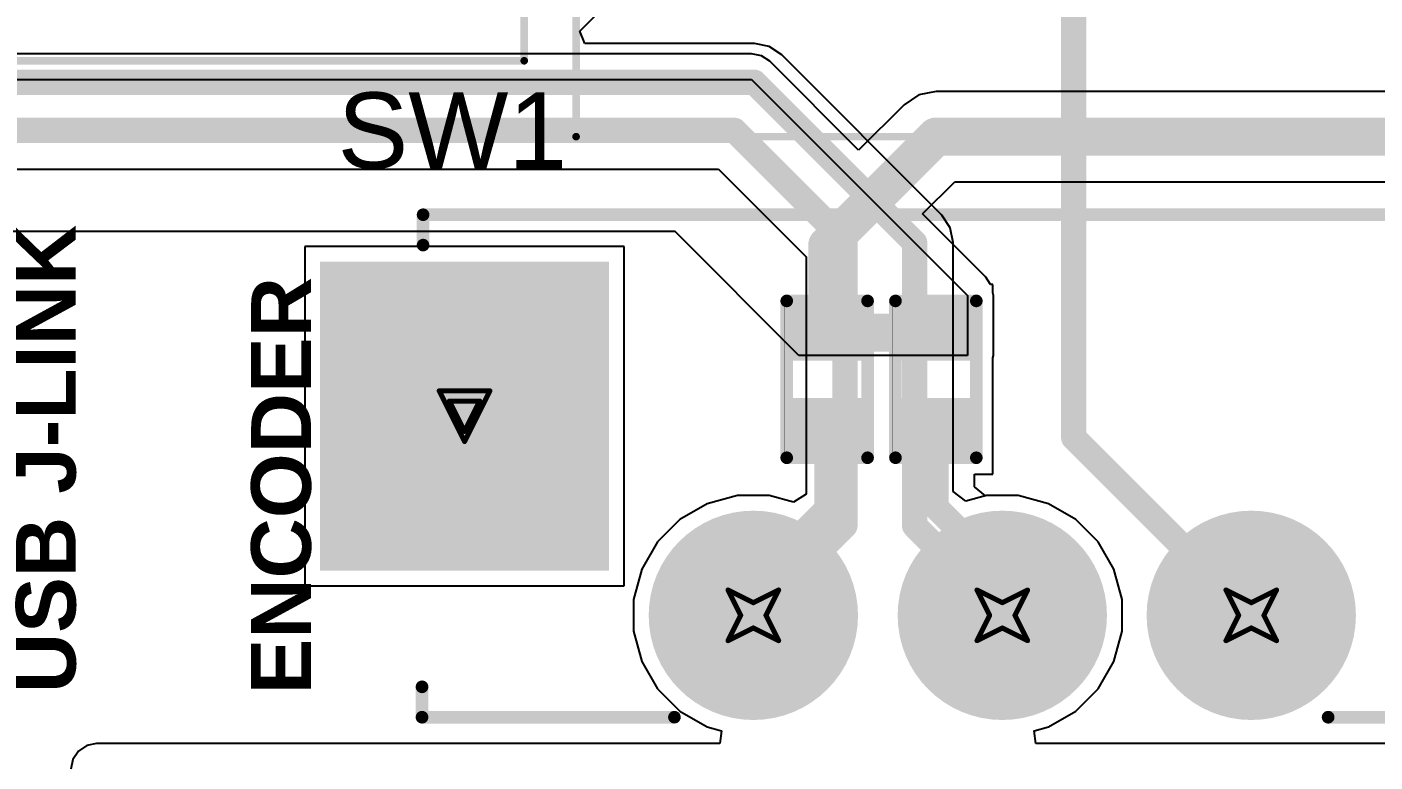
# Model space of a CAD drawing. Header units: inches. Extents: x 0 to 355, y -10 to 78.
# Drawn here: x 53.95 to 67.49, y 24.26 to 31.65 of the extents above; entities that cross this region are included whole.
import ezdxf

# ---------------------------------------------------------------- set-up
doc = ezdxf.new("R2010")
doc.units = ezdxf.units.IN
for name, color, linetype in [('Bottom Layer', 5, 'Continuous'), ('Bottom Overlay', 54, 'Continuous'), ('Bottom Paste', 16, 'Continuous'), ('Bottom Solder', 6, 'Continuous'), ('Drill Drawing', 1, 'Continuous'), ('Multi-Layer', 9, 'Continuous'), ('Pad Holes', 156, 'Continuous'), ('Top Layer', 1, 'Continuous'), ('Top Overlay', 2, 'Continuous'), ('Top Solder', 216, 'Continuous')]:
    doc.layers.add(name, color=color, linetype=linetype)
doc.styles.add('Arial', font='', dxfattribs={"height": 0.2})
doc.styles.add('Arial_Bold', font='', dxfattribs={"height": 0.2})
doc.styles.get('Arial').set_extended_font_data('Arial')
doc.styles.get('Arial_Bold').set_extended_font_data('Arial', bold=True)

# ---------------------------------------------------------------- blocks, each defined once
blk = doc.blocks.new('E203_13G3_2412_00_26')
at = {"layer": 'Bottom Layer'}
blk.add_hatch(color=5, dxfattribs=at).paths.add_polyline_path([(-4, -0.5), (-6.8, -0.5), (-6.8, 2.5), (-4, 2.5)])
h = blk.add_hatch(color=5, dxfattribs=at)
edge = h.paths.add_edge_path()
edge.add_arc((-2.5, -1), 1, 0, 360)
h = blk.add_hatch(color=5, dxfattribs=at)
edge = h.paths.add_edge_path()
edge.add_arc((0, -1), 1, 0, 360)
h = blk.add_hatch(color=5, dxfattribs=at)
edge = h.paths.add_edge_path()
edge.add_arc((2.5, -1), 1, 0, 360)
at = {"layer": 'Bottom Solder'}
blk.add_hatch(color=6, dxfattribs=at).paths.add_polyline_path([(-3.949, -0.551), (-6.851, -0.551), (-6.851, 2.551), (-3.949, 2.551)])
h = blk.add_hatch(color=6, dxfattribs=at)
edge = h.paths.add_edge_path()
edge.add_arc((-2.5, -1), 1.051, 0, 360)
h = blk.add_hatch(color=6, dxfattribs=at)
edge = h.paths.add_edge_path()
edge.add_arc((0, -1), 1.051, 0, 360)
h = blk.add_hatch(color=6, dxfattribs=at)
edge = h.paths.add_edge_path()
edge.add_arc((2.5, -1), 1.051, 0, 360)
at = {"layer": 'Multi-Layer'}
blk.add_hatch(color=9, dxfattribs=at).paths.add_polyline_path([(-4, -0.5), (-6.8, -0.5), (-6.8, 2.5), (-4, 2.5)])
h = blk.add_hatch(color=9, dxfattribs=at)
edge = h.paths.add_edge_path()
edge.add_arc((-2.5, -1), 1, 0, 360)
h = blk.add_hatch(color=9, dxfattribs=at)
edge = h.paths.add_edge_path()
edge.add_arc((0, -1), 1, 0, 360)
h = blk.add_hatch(color=9, dxfattribs=at)
edge = h.paths.add_edge_path()
edge.add_arc((2.5, -1), 1, 0, 360)
at = {"layer": 'Pad Holes'}
blk.add_hatch(color=7, dxfattribs=at).paths.add_polyline_path([(-6.31, -0.05), (-6.31, 2.05), (-4.49, 2.05), (-4.49, -0.05)])
h = blk.add_hatch(color=7, dxfattribs=at)
edge = h.paths.add_edge_path()
edge.add_arc((-2.5, -1), 0.6, 0, 360)
h = blk.add_hatch(color=7, dxfattribs=at)
edge = h.paths.add_edge_path()
edge.add_arc((0, -1), 0.6, 0, 360)
h = blk.add_hatch(color=7, dxfattribs=at)
edge = h.paths.add_edge_path()
edge.add_arc((2.5, -1), 0.6, 0, 360)
at = {"layer": 'Top Layer'}
blk.add_hatch(color=1, dxfattribs=at).paths.add_polyline_path([(-4, -0.5), (-6.8, -0.5), (-6.8, 2.5), (-4, 2.5)])
h = blk.add_hatch(color=1, dxfattribs=at)
edge = h.paths.add_edge_path()
edge.add_arc((-2.5, -1), 1, 0, 360)
h = blk.add_hatch(color=1, dxfattribs=at)
edge = h.paths.add_edge_path()
edge.add_arc((0, -1), 1, 0, 360)
h = blk.add_hatch(color=1, dxfattribs=at)
edge = h.paths.add_edge_path()
edge.add_arc((2.5, -1), 1, 0, 360)
at = {"layer": 'Top Solder'}
blk.add_hatch(color=216, dxfattribs=at).paths.add_polyline_path([(-3.949, -0.551), (-6.851, -0.551), (-6.851, 2.551), (-3.949, 2.551)])
h = blk.add_hatch(color=216, dxfattribs=at)
edge = h.paths.add_edge_path()
edge.add_arc((-2.5, -1), 1.051, 0, 360)
h = blk.add_hatch(color=216, dxfattribs=at)
edge = h.paths.add_edge_path()
edge.add_arc((0, -1), 1.051, 0, 360)
h = blk.add_hatch(color=216, dxfattribs=at)
edge = h.paths.add_edge_path()
edge.add_arc((2.5, -1), 1.051, 0, 360)
at = {"layer": 'Top Overlay'}
for points in [[(-5.817, 3.023, 0.127, 0.127, 0), (5.817, 3.023, 0.127, 0.127, 0)], [(-5.817, 2.718, 0.127, 0.127, 0), (-5.817, 3.023, 0.127, 0.127, 0)], [(-5.827, -2.023, 0.127, 0.127, 0), (-5.827, -1.718, 0.127, 0.127, 0)], [(-5.827, -2.023, 0.127, 0.127, 0), (-3.293, -2.023, 0.127, 0.127, 0)], [(3.272, -2.023, 0.127, 0.127, 0), (5.806, -2.023, 0.127, 0.127, 0)]]:
    blk.add_lwpolyline(points, format="xyseb", dxfattribs=at)
for points in [[(-5.848, 3.023, 0.0635, 0.0635, 1), (-5.785, 3.023, 0.0635, 0.0635, 1)], [(-5.848, 3.023, 0.0635, 0.0635, 1), (-5.785, 3.023, 0.0635, 0.0635, 1)], [(-5.848, 2.718, 0.0635, 0.0635, 1), (-5.785, 2.718, 0.0635, 0.0635, 1)], [(-5.859, -1.718, 0.0635, 0.0635, 1), (-5.795, -1.718, 0.0635, 0.0635, 1)], [(-5.859, -2.023, 0.0635, 0.0635, 1), (-5.795, -2.023, 0.0635, 0.0635, 1)], [(-5.859, -2.023, 0.0635, 0.0635, 1), (-5.795, -2.023, 0.0635, 0.0635, 1)], [(-3.324, -2.023, 0.0635, 0.0635, 1), (-3.261, -2.023, 0.0635, 0.0635, 1)], [(3.24, -2.023, 0.0635, 0.0635, 1), (3.304, -2.023, 0.0635, 0.0635, 1)]]:
    blk.add_lwpolyline(points, format="xyseb", close=True, dxfattribs=at)
blk = doc.blocks.new('KAILH_GM_8_0_29')
at = {"layer": 'Bottom Layer'}
h = blk.add_hatch(color=5, dxfattribs=at)
edge = h.paths.add_edge_path()
edge.add_arc((-5.08, 0), 1.25, 0, 360)
h = blk.add_hatch(color=5, dxfattribs=at)
edge = h.paths.add_edge_path()
edge.add_arc((0, 0), 1.25, 0, 360)
h = blk.add_hatch(color=5, dxfattribs=at)
edge = h.paths.add_edge_path()
edge.add_arc((5.08, 0), 1.25, 0, 360)
at = {"layer": 'Bottom Solder'}
h = blk.add_hatch(color=6, dxfattribs=at)
edge = h.paths.add_edge_path()
edge.add_arc((-5.08, 0), 1.352, 0, 360)
h = blk.add_hatch(color=6, dxfattribs=at)
edge = h.paths.add_edge_path()
edge.add_arc((0, 0), 1.352, 0, 360)
h = blk.add_hatch(color=6, dxfattribs=at)
edge = h.paths.add_edge_path()
edge.add_arc((5.08, 0), 1.352, 0, 360)
at = {"layer": 'Multi-Layer'}
h = blk.add_hatch(color=9, dxfattribs=at)
edge = h.paths.add_edge_path()
edge.add_arc((-5.08, 0), 1.25, 0, 360)
h = blk.add_hatch(color=9, dxfattribs=at)
edge = h.paths.add_edge_path()
edge.add_arc((0, 0), 1.25, 0, 360)
h = blk.add_hatch(color=9, dxfattribs=at)
edge = h.paths.add_edge_path()
edge.add_arc((5.08, 0), 1.25, 0, 360)
at = {"layer": 'Pad Holes'}
h = blk.add_hatch(color=7, dxfattribs=at)
edge = h.paths.add_edge_path()
edge.add_arc((-5.08, 0), 0.575, 0, 360)
h = blk.add_hatch(color=7, dxfattribs=at)
edge = h.paths.add_edge_path()
edge.add_arc((0, 0), 0.575, 0, 360)
h = blk.add_hatch(color=7, dxfattribs=at)
edge = h.paths.add_edge_path()
edge.add_arc((5.08, 0), 0.575, 0, 360)
at = {"layer": 'Top Layer'}
h = blk.add_hatch(color=1, dxfattribs=at)
edge = h.paths.add_edge_path()
edge.add_arc((-5.08, 0), 1.25, 0, 360)
h = blk.add_hatch(color=1, dxfattribs=at)
edge = h.paths.add_edge_path()
edge.add_arc((0, 0), 1.25, 0, 360)
h = blk.add_hatch(color=1, dxfattribs=at)
edge = h.paths.add_edge_path()
edge.add_arc((5.08, 0), 1.25, 0, 360)
at = {"layer": 'Top Solder'}
h = blk.add_hatch(color=216, dxfattribs=at)
edge = h.paths.add_edge_path()
edge.add_arc((-5.08, 0), 1.352, 0, 360)
h = blk.add_hatch(color=216, dxfattribs=at)
edge = h.paths.add_edge_path()
edge.add_arc((0, 0), 1.352, 0, 360)
h = blk.add_hatch(color=216, dxfattribs=at)
edge = h.paths.add_edge_path()
edge.add_arc((5.08, 0), 1.352, 0, 360)
at = {"layer": 'Top Overlay'}
for points in [[(-6.426, 2.921, 0.0762, 0.0762, 0), (6.426, 2.921, 0.0762, 0.0762, 0)], [(-6.426, 0.619, 0.0762, 0.0762, 0), (-6.426, 2.921, 0.0762, 0.0762, 0)], [(6.426, 0.619, 0.0762, 0.0762, 0), (6.426, 2.921, 0.0762, 0.0762, 0)], [(-6.706, -0.152, 0.254, 0.254, 0), (-6.706, 0.102, 0.254, 0.254, 0)], [(-6.706, 0.102, 0.254, 0.254, 0), (-6.579, -0.025, 0.254, 0.254, 0)], [(-6.706, -0.152, 0.254, 0.254, 0), (-6.579, -0.025, 0.254, 0.254, 0)], [(-6.426, -2.921, 0.0762, 0.0762, 0), (-6.426, -0.619, 0.0762, 0.0762, 0)], [(6.426, -2.921, 0.0762, 0.0762, 0), (6.426, -0.619, 0.0762, 0.0762, 0)], [(-6.426, -2.921, 0.0762, 0.0762, 0), (6.426, -2.921, 0.0762, 0.0762, 0)]]:
    blk.add_lwpolyline(points, format="xyseb", dxfattribs=at)
for points in [[(-6.445, 2.921, 0.0381, 0.0381, 1), (-6.407, 2.921, 0.0381, 0.0381, 1)], [(-6.445, 2.921, 0.0381, 0.0381, 1), (-6.407, 2.921, 0.0381, 0.0381, 1)], [(6.407, 2.921, 0.0381, 0.0381, 1), (6.445, 2.921, 0.0381, 0.0381, 1)], [(6.407, 2.921, 0.0381, 0.0381, 1), (6.445, 2.921, 0.0381, 0.0381, 1)], [(-6.445, 0.619, 0.0381, 0.0381, 1), (-6.407, 0.619, 0.0381, 0.0381, 1)], [(6.407, 0.619, 0.0381, 0.0381, 1), (6.445, 0.619, 0.0381, 0.0381, 1)], [(-6.769, 0.102, 0.127, 0.127, 1), (-6.642, 0.102, 0.127, 0.127, 1)], [(-6.769, 0.102, 0.127, 0.127, 1), (-6.642, 0.102, 0.127, 0.127, 1)], [(-6.642, -0.025, 0.127, 0.127, 1), (-6.515, -0.025, 0.127, 0.127, 1)], [(-6.642, -0.025, 0.127, 0.127, 1), (-6.515, -0.025, 0.127, 0.127, 1)], [(-6.769, -0.152, 0.127, 0.127, 1), (-6.642, -0.152, 0.127, 0.127, 1)], [(-6.769, -0.152, 0.127, 0.127, 1), (-6.642, -0.152, 0.127, 0.127, 1)], [(-6.445, -0.619, 0.0381, 0.0381, 1), (-6.407, -0.619, 0.0381, 0.0381, 1)], [(6.407, -0.619, 0.0381, 0.0381, 1), (6.445, -0.619, 0.0381, 0.0381, 1)], [(-6.445, -2.921, 0.0381, 0.0381, 1), (-6.407, -2.921, 0.0381, 0.0381, 1)], [(-6.445, -2.921, 0.0381, 0.0381, 1), (-6.407, -2.921, 0.0381, 0.0381, 1)], [(6.407, -2.921, 0.0381, 0.0381, 1), (6.445, -2.921, 0.0381, 0.0381, 1)], [(6.407, -2.921, 0.0381, 0.0381, 1), (6.445, -2.921, 0.0381, 0.0381, 1)]]:
    blk.add_lwpolyline(points, format="xyseb", close=True, dxfattribs=at)
blk = doc.blocks.new('KAILH_GM_8_0_30')
at = {"layer": 'Bottom Layer'}
h = blk.add_hatch(color=5, dxfattribs=at)
edge = h.paths.add_edge_path()
edge.add_arc((-5.08, 0), 1.25, 0, 360)
h = blk.add_hatch(color=5, dxfattribs=at)
edge = h.paths.add_edge_path()
edge.add_arc((0, 0), 1.25, 0, 360)
h = blk.add_hatch(color=5, dxfattribs=at)
edge = h.paths.add_edge_path()
edge.add_arc((5.08, 0), 1.25, 0, 360)
at = {"layer": 'Bottom Solder'}
h = blk.add_hatch(color=6, dxfattribs=at)
edge = h.paths.add_edge_path()
edge.add_arc((-5.08, 0), 1.352, 0, 360)
h = blk.add_hatch(color=6, dxfattribs=at)
edge = h.paths.add_edge_path()
edge.add_arc((0, 0), 1.352, 0, 360)
h = blk.add_hatch(color=6, dxfattribs=at)
edge = h.paths.add_edge_path()
edge.add_arc((5.08, 0), 1.352, 0, 360)
at = {"layer": 'Multi-Layer'}
h = blk.add_hatch(color=9, dxfattribs=at)
edge = h.paths.add_edge_path()
edge.add_arc((-5.08, 0), 1.25, 0, 360)
h = blk.add_hatch(color=9, dxfattribs=at)
edge = h.paths.add_edge_path()
edge.add_arc((0, 0), 1.25, 0, 360)
h = blk.add_hatch(color=9, dxfattribs=at)
edge = h.paths.add_edge_path()
edge.add_arc((5.08, 0), 1.25, 0, 360)
at = {"layer": 'Pad Holes'}
h = blk.add_hatch(color=7, dxfattribs=at)
edge = h.paths.add_edge_path()
edge.add_arc((-5.08, 0), 0.575, 0, 360)
h = blk.add_hatch(color=7, dxfattribs=at)
edge = h.paths.add_edge_path()
edge.add_arc((0, 0), 0.575, 0, 360)
h = blk.add_hatch(color=7, dxfattribs=at)
edge = h.paths.add_edge_path()
edge.add_arc((5.08, 0), 0.575, 0, 360)
at = {"layer": 'Top Layer'}
h = blk.add_hatch(color=1, dxfattribs=at)
edge = h.paths.add_edge_path()
edge.add_arc((-5.08, 0), 1.25, 0, 360)
h = blk.add_hatch(color=1, dxfattribs=at)
edge = h.paths.add_edge_path()
edge.add_arc((0, 0), 1.25, 0, 360)
h = blk.add_hatch(color=1, dxfattribs=at)
edge = h.paths.add_edge_path()
edge.add_arc((5.08, 0), 1.25, 0, 360)
at = {"layer": 'Top Solder'}
h = blk.add_hatch(color=216, dxfattribs=at)
edge = h.paths.add_edge_path()
edge.add_arc((-5.08, 0), 1.352, 0, 360)
h = blk.add_hatch(color=216, dxfattribs=at)
edge = h.paths.add_edge_path()
edge.add_arc((0, 0), 1.352, 0, 360)
h = blk.add_hatch(color=216, dxfattribs=at)
edge = h.paths.add_edge_path()
edge.add_arc((5.08, 0), 1.352, 0, 360)
at = {"layer": 'Top Overlay'}
for points in [[(-6.426, 0.619, 0.0762, 0.0762, 0), (-6.426, 2.921, 0.0762, 0.0762, 0)], [(-6.426, 2.921, 0.0762, 0.0762, 0), (6.426, 2.921, 0.0762, 0.0762, 0)], [(6.426, 0.619, 0.0762, 0.0762, 0), (6.426, 2.921, 0.0762, 0.0762, 0)], [(-6.706, 0.102, 0.254, 0.254, 0), (-6.579, -0.025, 0.254, 0.254, 0)], [(-6.706, -0.152, 0.254, 0.254, 0), (-6.706, 0.102, 0.254, 0.254, 0)], [(-6.706, -0.152, 0.254, 0.254, 0), (-6.579, -0.025, 0.254, 0.254, 0)], [(-6.426, -2.921, 0.0762, 0.0762, 0), (-6.426, -0.619, 0.0762, 0.0762, 0)], [(6.426, -2.921, 0.0762, 0.0762, 0), (6.426, -0.619, 0.0762, 0.0762, 0)], [(-6.426, -2.921, 0.0762, 0.0762, 0), (6.426, -2.921, 0.0762, 0.0762, 0)]]:
    blk.add_lwpolyline(points, format="xyseb", dxfattribs=at)
for points in [[(-6.445, 2.921, 0.0381, 0.0381, 1), (-6.407, 2.921, 0.0381, 0.0381, 1)], [(-6.445, 2.921, 0.0381, 0.0381, 1), (-6.407, 2.921, 0.0381, 0.0381, 1)], [(6.407, 2.921, 0.0381, 0.0381, 1), (6.445, 2.921, 0.0381, 0.0381, 1)], [(6.407, 2.921, 0.0381, 0.0381, 1), (6.445, 2.921, 0.0381, 0.0381, 1)], [(-6.445, 0.619, 0.0381, 0.0381, 1), (-6.407, 0.619, 0.0381, 0.0381, 1)], [(6.407, 0.619, 0.0381, 0.0381, 1), (6.445, 0.619, 0.0381, 0.0381, 1)], [(-6.769, 0.102, 0.127, 0.127, 1), (-6.642, 0.102, 0.127, 0.127, 1)], [(-6.769, 0.102, 0.127, 0.127, 1), (-6.642, 0.102, 0.127, 0.127, 1)], [(-6.642, -0.025, 0.127, 0.127, 1), (-6.515, -0.025, 0.127, 0.127, 1)], [(-6.642, -0.025, 0.127, 0.127, 1), (-6.515, -0.025, 0.127, 0.127, 1)], [(-6.769, -0.152, 0.127, 0.127, 1), (-6.642, -0.152, 0.127, 0.127, 1)], [(-6.769, -0.152, 0.127, 0.127, 1), (-6.642, -0.152, 0.127, 0.127, 1)], [(-6.445, -0.619, 0.0381, 0.0381, 1), (-6.407, -0.619, 0.0381, 0.0381, 1)], [(6.407, -0.619, 0.0381, 0.0381, 1), (6.445, -0.619, 0.0381, 0.0381, 1)], [(-6.445, -2.921, 0.0381, 0.0381, 1), (-6.407, -2.921, 0.0381, 0.0381, 1)], [(-6.445, -2.921, 0.0381, 0.0381, 1), (-6.407, -2.921, 0.0381, 0.0381, 1)], [(6.407, -2.921, 0.0381, 0.0381, 1), (6.445, -2.921, 0.0381, 0.0381, 1)], [(6.407, -2.921, 0.0381, 0.0381, 1), (6.445, -2.921, 0.0381, 0.0381, 1)]]:
    blk.add_lwpolyline(points, format="xyseb", close=True, dxfattribs=at)
blk = doc.blocks.new('R___0402_B_54')
at = {"layer": 'Bottom Layer'}
for points in [[(-0.241, 0.318), (-0.241, -0.318), (-0.699, -0.318), (-0.699, 0.318)], [(0.699, 0.318), (0.699, -0.318), (0.241, -0.318), (0.241, 0.318)]]:
    blk.add_hatch(color=5, dxfattribs=at).paths.add_polyline_path(points)
at = {"layer": 'Bottom Paste'}
for points in [[(-0.241, 0.318), (-0.241, -0.318), (-0.699, -0.318), (-0.699, 0.318)], [(0.699, 0.318), (0.699, -0.318), (0.241, -0.318), (0.241, 0.318)]]:
    blk.add_hatch(color=16, dxfattribs=at).paths.add_polyline_path(points)
at = {"layer": 'Bottom Solder'}
for points in [[(-0.186, 0.373), (-0.186, -0.373), (-0.754, -0.373), (-0.754, 0.373)], [(0.754, 0.373), (0.754, -0.373), (0.186, -0.373), (0.186, 0.373)]]:
    blk.add_hatch(color=6, dxfattribs=at).paths.add_polyline_path(points)
at = {"layer": 'Bottom Overlay'}
for points in [[(-0.787, 0.406, 0.127, 0.127, 0), (0.787, 0.406, 0.127, 0.127, 0)], [(-0.787, 0.406, 0.127, 0.127, 0), (-0.787, -0.406, 0.127, 0.127, 0)], [(-0.813, 0.432, 0.00323, 0.00323, 0), (0.813, 0.432, 0.00323, 0.00323, 0)], [(0.787, 0.406, 0.127, 0.127, 0), (0.787, -0.406, 0.127, 0.127, 0)], [(-0.787, -0.406, 0.127, 0.127, 0), (0.787, -0.406, 0.127, 0.127, 0)]]:
    blk.add_lwpolyline(points, format="xyseb", dxfattribs=at)
for points in [[(-0.819, 0.406, 0.0635, 0.0635, 1), (-0.756, 0.406, 0.0635, 0.0635, 1)], [(-0.819, 0.406, 0.0635, 0.0635, 1), (-0.756, 0.406, 0.0635, 0.0635, 1)], [(-0.814, 0.432, 0.00161, 0.00161, 1), (-0.812, 0.432, 0.00161, 0.00161, 1)], [(0.756, 0.406, 0.0635, 0.0635, 1), (0.819, 0.406, 0.0635, 0.0635, 1)], [(0.756, 0.406, 0.0635, 0.0635, 1), (0.819, 0.406, 0.0635, 0.0635, 1)], [(0.812, 0.432, 0.00161, 0.00161, 1), (0.814, 0.432, 0.00161, 0.00161, 1)], [(-0.819, -0.406, 0.0635, 0.0635, 1), (-0.756, -0.406, 0.0635, 0.0635, 1)], [(-0.819, -0.406, 0.0635, 0.0635, 1), (-0.756, -0.406, 0.0635, 0.0635, 1)], [(0.756, -0.406, 0.0635, 0.0635, 1), (0.819, -0.406, 0.0635, 0.0635, 1)], [(0.756, -0.406, 0.0635, 0.0635, 1), (0.819, -0.406, 0.0635, 0.0635, 1)]]:
    blk.add_lwpolyline(points, format="xyseb", close=True, dxfattribs=at)
blk = doc.blocks.new('R___0402_B_55')
at = {"layer": 'Bottom Layer'}
for points in [[(-0.241, 0.318), (-0.241, -0.318), (-0.699, -0.318), (-0.699, 0.318)], [(0.699, 0.318), (0.699, -0.318), (0.241, -0.318), (0.241, 0.318)]]:
    blk.add_hatch(color=5, dxfattribs=at).paths.add_polyline_path(points)
at = {"layer": 'Bottom Paste'}
for points in [[(-0.241, 0.318), (-0.241, -0.318), (-0.699, -0.318), (-0.699, 0.318)], [(0.699, 0.318), (0.699, -0.318), (0.241, -0.318), (0.241, 0.318)]]:
    blk.add_hatch(color=16, dxfattribs=at).paths.add_polyline_path(points)
at = {"layer": 'Bottom Solder'}
for points in [[(-0.186, 0.373), (-0.186, -0.373), (-0.754, -0.373), (-0.754, 0.373)], [(0.754, 0.373), (0.754, -0.373), (0.186, -0.373), (0.186, 0.373)]]:
    blk.add_hatch(color=6, dxfattribs=at).paths.add_polyline_path(points)
at = {"layer": 'Bottom Overlay'}
for points in [[(-0.787, 0.406, 0.127, 0.127, 0), (0.787, 0.406, 0.127, 0.127, 0)], [(-0.787, 0.406, 0.127, 0.127, 0), (-0.787, -0.406, 0.127, 0.127, 0)], [(-0.813, 0.432, 0.00323, 0.00323, 0), (0.813, 0.432, 0.00323, 0.00323, 0)], [(0.787, 0.406, 0.127, 0.127, 0), (0.787, -0.406, 0.127, 0.127, 0)], [(-0.787, -0.406, 0.127, 0.127, 0), (0.787, -0.406, 0.127, 0.127, 0)]]:
    blk.add_lwpolyline(points, format="xyseb", dxfattribs=at)
for points in [[(-0.819, 0.406, 0.0635, 0.0635, 1), (-0.756, 0.406, 0.0635, 0.0635, 1)], [(-0.819, 0.406, 0.0635, 0.0635, 1), (-0.756, 0.406, 0.0635, 0.0635, 1)], [(-0.814, 0.432, 0.00161, 0.00161, 1), (-0.812, 0.432, 0.00161, 0.00161, 1)], [(0.756, 0.406, 0.0635, 0.0635, 1), (0.819, 0.406, 0.0635, 0.0635, 1)], [(0.756, 0.406, 0.0635, 0.0635, 1), (0.819, 0.406, 0.0635, 0.0635, 1)], [(0.812, 0.432, 0.00161, 0.00161, 1), (0.814, 0.432, 0.00161, 0.00161, 1)], [(-0.819, -0.406, 0.0635, 0.0635, 1), (-0.756, -0.406, 0.0635, 0.0635, 1)], [(-0.819, -0.406, 0.0635, 0.0635, 1), (-0.756, -0.406, 0.0635, 0.0635, 1)], [(0.756, -0.406, 0.0635, 0.0635, 1), (0.819, -0.406, 0.0635, 0.0635, 1)], [(0.756, -0.406, 0.0635, 0.0635, 1), (0.819, -0.406, 0.0635, 0.0635, 1)]]:
    blk.add_lwpolyline(points, format="xyseb", close=True, dxfattribs=at)

msp = doc.modelspace()

# ---------------------------------------------------------------- linework, layer by layer
at = {"layer": 'Bottom Layer'}
for p, q in [((61.23, 31.377), (45.496, 31.377)), ((61.329, 31.357), (61.23, 31.377)), ((61.413, 31.301), (61.329, 31.357)), ((62.305, 30.409), (61.413, 31.301)), ((45.496, 31.118), (61.23, 31.118)), ((61.23, 31.118), (63.399, 28.949)), ((62.762, 30.865), (62.305, 30.409)), ((62.909, 30.964), (62.762, 30.865)), ((63.083, 30.998), (62.909, 30.964)), ((70.923, 30.998), (63.083, 30.998)), ((62.946, 29.768), (63.27, 30.092)), ((63.27, 30.092), (70.736, 30.092)), ((63.582, 29.132), (62.946, 29.768)), ((60.462, 29.591), (53.759, 29.591)), ((61.705, 28.348), (60.462, 29.591)), ((63.631, 29.059), (63.582, 29.132)), ((63.653, 29.059), (63.631, 29.059)), ((63.653, 28.974), (63.653, 29.059)), ((63.658, 28.949), (63.653, 28.974)), ((63.399, 28.949), (63.399, 28.348)), ((63.658, 28.348), (63.658, 28.949)), ((63.399, 28.348), (61.705, 28.348)), ((63.653, 28.323), (63.658, 28.348)), ((63.653, 27.154), (63.653, 28.323)), ((63.47, 27.027), (63.47, 27.154)), ((63.47, 27.154), (63.653, 27.154)), ((63.578, 26.937), (63.47, 27.027)), ((63.589, 26.94), (63.578, 26.937)), ((63.906, 26.94), (63.589, 26.94)), ((64.212, 26.858), (63.906, 26.94)), ((64.487, 26.7), (64.212, 26.858)), ((64.711, 26.476), (64.487, 26.7)), ((64.869, 26.201), (64.711, 26.476)), ((64.951, 25.895), (64.869, 26.201)), ((64.951, 25.579), (64.951, 25.895)), ((64.869, 25.273), (64.951, 25.579)), ((64.711, 24.998), (64.869, 25.273)), ((64.487, 24.774), (64.711, 24.998)), ((64.212, 24.616), (64.487, 24.774)), ((64.067, 24.577), (64.212, 24.616)), ((64.084, 24.45), (64.067, 24.577)), ((69.659, 24.45), (64.084, 24.45))]:
    msp.add_line(p, q, dxfattribs=at)
for points in [[(61.989, 29.452, 0.381, 0.381, 0), (63.083, 30.545, 0.381, 0.381, 0)], [(63.083, 30.545, 0.381, 0.381, 0), (70.923, 30.545, 0.381, 0.381, 0)], [(61.989, 28.577, 0.381, 0.381, 0), (61.989, 29.452, 0.381, 0.381, 0)], [(61.989, 28.577, 0.381, 0.381, 0), (63.081, 28.577, 0.381, 0.381, 0)], [(61.989, 26.807, 0.254, 0.254, 0), (61.989, 27.637, 0.254, 0.254, 0)], [(63.081, 26.822, 0.254, 0.254, 0), (63.081, 27.637, 0.254, 0.254, 0)], [(63.081, 26.822, 0.254, 0.254, 0), (63.748, 26.155, 0.254, 0.254, 0)], [(61.248, 26.066, 0.254, 0.254, 0), (61.989, 26.807, 0.254, 0.254, 0)], [(63.748, 25.737, 0.254, 0.254, 0), (63.748, 26.155, 0.254, 0.254, 0)], [(61.248, 25.737, 0.254, 0.254, 0), (61.248, 26.066, 0.254, 0.254, 0)]]:
    msp.add_lwpolyline(points, format="xyseb", dxfattribs=at)
for points in [[(62.987, 30.545, 0.191, 0.191, 1), (63.178, 30.545, 0.191, 0.191, 1)], [(62.987, 30.545, 0.191, 0.191, 1), (63.178, 30.545, 0.191, 0.191, 1)], [(61.894, 29.452, 0.191, 0.191, 1), (62.085, 29.452, 0.191, 0.191, 1)], [(61.894, 29.452, 0.191, 0.191, 1), (62.085, 29.452, 0.191, 0.191, 1)], [(61.894, 28.577, 0.191, 0.191, 1), (62.085, 28.577, 0.191, 0.191, 1)], [(61.894, 28.577, 0.191, 0.191, 1), (62.085, 28.577, 0.191, 0.191, 1)], [(62.986, 28.577, 0.191, 0.191, 1), (63.176, 28.577, 0.191, 0.191, 1)], [(61.926, 27.637, 0.127, 0.127, 1), (62.053, 27.637, 0.127, 0.127, 1)], [(63.018, 27.637, 0.127, 0.127, 1), (63.145, 27.637, 0.127, 0.127, 1)], [(63.018, 26.822, 0.127, 0.127, 1), (63.145, 26.822, 0.127, 0.127, 1)], [(63.018, 26.822, 0.127, 0.127, 1), (63.145, 26.822, 0.127, 0.127, 1)], [(61.926, 26.807, 0.127, 0.127, 1), (62.053, 26.807, 0.127, 0.127, 1)], [(61.926, 26.807, 0.127, 0.127, 1), (62.053, 26.807, 0.127, 0.127, 1)], [(63.684, 26.155, 0.127, 0.127, 1), (63.811, 26.155, 0.127, 0.127, 1)], [(63.684, 26.155, 0.127, 0.127, 1), (63.811, 26.155, 0.127, 0.127, 1)], [(61.185, 26.066, 0.127, 0.127, 1), (61.312, 26.066, 0.127, 0.127, 1)], [(61.185, 26.066, 0.127, 0.127, 1), (61.312, 26.066, 0.127, 0.127, 1)], [(61.185, 25.737, 0.127, 0.127, 1), (61.312, 25.737, 0.127, 0.127, 1)], [(63.684, 25.737, 0.127, 0.127, 1), (63.811, 25.737, 0.127, 0.127, 1)]]:
    msp.add_lwpolyline(points, format="xyseb", close=True, dxfattribs=at)
at = {"layer": 'Drill Drawing'}
for points in [[(58.094, 27.991, 0.0508, 0.0508, 0), (58.602, 27.991, 0.0508, 0.0508, 0)], [(58.094, 27.991, 0.0508, 0.0508, 0), (58.348, 27.483, 0.0508, 0.0508, 0)], [(58.196, 27.889, 0.0508, 0.0508, 0), (58.5, 27.889, 0.0508, 0.0508, 0)], [(58.196, 27.889, 0.0508, 0.0508, 0), (58.348, 27.585, 0.0508, 0.0508, 0)], [(58.348, 27.483, 0.0508, 0.0508, 0), (58.602, 27.991, 0.0508, 0.0508, 0)], [(58.348, 27.585, 0.0508, 0.0508, 0), (58.5, 27.889, 0.0508, 0.0508, 0)], [(60.994, 25.991, 0.0508, 0.0508, 0), (61.248, 25.864, 0.0508, 0.0508, 0)], [(60.994, 25.991, 0.0508, 0.0508, 0), (61.121, 25.737, 0.0508, 0.0508, 0)], [(61.248, 25.864, 0.0508, 0.0508, 0), (61.502, 25.991, 0.0508, 0.0508, 0)], [(61.375, 25.737, 0.0508, 0.0508, 0), (61.502, 25.991, 0.0508, 0.0508, 0)], [(63.494, 25.991, 0.0508, 0.0508, 0), (63.748, 25.864, 0.0508, 0.0508, 0)], [(63.494, 25.991, 0.0508, 0.0508, 0), (63.621, 25.737, 0.0508, 0.0508, 0)], [(63.748, 25.864, 0.0508, 0.0508, 0), (64.002, 25.991, 0.0508, 0.0508, 0)], [(63.875, 25.737, 0.0508, 0.0508, 0), (64.002, 25.991, 0.0508, 0.0508, 0)], [(65.994, 25.991, 0.0508, 0.0508, 0), (66.248, 25.864, 0.0508, 0.0508, 0)], [(65.994, 25.991, 0.0508, 0.0508, 0), (66.121, 25.737, 0.0508, 0.0508, 0)], [(66.248, 25.864, 0.0508, 0.0508, 0), (66.502, 25.991, 0.0508, 0.0508, 0)], [(66.375, 25.737, 0.0508, 0.0508, 0), (66.502, 25.991, 0.0508, 0.0508, 0)], [(60.994, 25.483, 0.0508, 0.0508, 0), (61.121, 25.737, 0.0508, 0.0508, 0)], [(61.375, 25.737, 0.0508, 0.0508, 0), (61.502, 25.483, 0.0508, 0.0508, 0)], [(63.494, 25.483, 0.0508, 0.0508, 0), (63.621, 25.737, 0.0508, 0.0508, 0)], [(63.875, 25.737, 0.0508, 0.0508, 0), (64.002, 25.483, 0.0508, 0.0508, 0)], [(65.994, 25.483, 0.0508, 0.0508, 0), (66.121, 25.737, 0.0508, 0.0508, 0)], [(66.375, 25.737, 0.0508, 0.0508, 0), (66.502, 25.483, 0.0508, 0.0508, 0)], [(60.994, 25.483, 0.0508, 0.0508, 0), (61.248, 25.61, 0.0508, 0.0508, 0)], [(61.248, 25.61, 0.0508, 0.0508, 0), (61.502, 25.483, 0.0508, 0.0508, 0)], [(63.494, 25.483, 0.0508, 0.0508, 0), (63.748, 25.61, 0.0508, 0.0508, 0)], [(63.748, 25.61, 0.0508, 0.0508, 0), (64.002, 25.483, 0.0508, 0.0508, 0)], [(65.994, 25.483, 0.0508, 0.0508, 0), (66.248, 25.61, 0.0508, 0.0508, 0)], [(66.248, 25.61, 0.0508, 0.0508, 0), (66.502, 25.483, 0.0508, 0.0508, 0)]]:
    msp.add_lwpolyline(points, format="xyseb", dxfattribs=at)
for points in [[(58.081, 27.991, 0.0254, 0.0254, 1), (58.107, 27.991, 0.0254, 0.0254, 1)], [(58.081, 27.991, 0.0254, 0.0254, 1), (58.107, 27.991, 0.0254, 0.0254, 1)], [(58.183, 27.889, 0.0254, 0.0254, 1), (58.208, 27.889, 0.0254, 0.0254, 1)], [(58.183, 27.889, 0.0254, 0.0254, 1), (58.208, 27.889, 0.0254, 0.0254, 1)], [(58.488, 27.889, 0.0254, 0.0254, 1), (58.513, 27.889, 0.0254, 0.0254, 1)], [(58.488, 27.889, 0.0254, 0.0254, 1), (58.513, 27.889, 0.0254, 0.0254, 1)], [(58.589, 27.991, 0.0254, 0.0254, 1), (58.615, 27.991, 0.0254, 0.0254, 1)], [(58.589, 27.991, 0.0254, 0.0254, 1), (58.615, 27.991, 0.0254, 0.0254, 1)], [(58.335, 27.585, 0.0254, 0.0254, 1), (58.361, 27.585, 0.0254, 0.0254, 1)], [(58.335, 27.585, 0.0254, 0.0254, 1), (58.361, 27.585, 0.0254, 0.0254, 1)], [(58.335, 27.483, 0.0254, 0.0254, 1), (58.361, 27.483, 0.0254, 0.0254, 1)], [(58.335, 27.483, 0.0254, 0.0254, 1), (58.361, 27.483, 0.0254, 0.0254, 1)], [(60.981, 25.991, 0.0254, 0.0254, 1), (61.007, 25.991, 0.0254, 0.0254, 1)], [(60.981, 25.991, 0.0254, 0.0254, 1), (61.007, 25.991, 0.0254, 0.0254, 1)], [(61.489, 25.991, 0.0254, 0.0254, 1), (61.515, 25.991, 0.0254, 0.0254, 1)], [(61.489, 25.991, 0.0254, 0.0254, 1), (61.515, 25.991, 0.0254, 0.0254, 1)], [(63.481, 25.991, 0.0254, 0.0254, 1), (63.506, 25.991, 0.0254, 0.0254, 1)], [(63.481, 25.991, 0.0254, 0.0254, 1), (63.506, 25.991, 0.0254, 0.0254, 1)], [(63.989, 25.991, 0.0254, 0.0254, 1), (64.014, 25.991, 0.0254, 0.0254, 1)], [(63.989, 25.991, 0.0254, 0.0254, 1), (64.014, 25.991, 0.0254, 0.0254, 1)], [(65.981, 25.991, 0.0254, 0.0254, 1), (66.007, 25.991, 0.0254, 0.0254, 1)], [(65.981, 25.991, 0.0254, 0.0254, 1), (66.007, 25.991, 0.0254, 0.0254, 1)], [(66.489, 25.991, 0.0254, 0.0254, 1), (66.515, 25.991, 0.0254, 0.0254, 1)], [(66.489, 25.991, 0.0254, 0.0254, 1), (66.515, 25.991, 0.0254, 0.0254, 1)], [(61.235, 25.864, 0.0254, 0.0254, 1), (61.261, 25.864, 0.0254, 0.0254, 1)], [(61.235, 25.864, 0.0254, 0.0254, 1), (61.261, 25.864, 0.0254, 0.0254, 1)], [(63.735, 25.864, 0.0254, 0.0254, 1), (63.76, 25.864, 0.0254, 0.0254, 1)], [(63.735, 25.864, 0.0254, 0.0254, 1), (63.76, 25.864, 0.0254, 0.0254, 1)], [(66.235, 25.864, 0.0254, 0.0254, 1), (66.261, 25.864, 0.0254, 0.0254, 1)], [(66.235, 25.864, 0.0254, 0.0254, 1), (66.261, 25.864, 0.0254, 0.0254, 1)], [(61.108, 25.737, 0.0254, 0.0254, 1), (61.134, 25.737, 0.0254, 0.0254, 1)], [(61.108, 25.737, 0.0254, 0.0254, 1), (61.134, 25.737, 0.0254, 0.0254, 1)], [(61.362, 25.737, 0.0254, 0.0254, 1), (61.388, 25.737, 0.0254, 0.0254, 1)], [(61.362, 25.737, 0.0254, 0.0254, 1), (61.388, 25.737, 0.0254, 0.0254, 1)], [(63.608, 25.737, 0.0254, 0.0254, 1), (63.633, 25.737, 0.0254, 0.0254, 1)], [(63.608, 25.737, 0.0254, 0.0254, 1), (63.633, 25.737, 0.0254, 0.0254, 1)], [(63.862, 25.737, 0.0254, 0.0254, 1), (63.887, 25.737, 0.0254, 0.0254, 1)], [(63.862, 25.737, 0.0254, 0.0254, 1), (63.887, 25.737, 0.0254, 0.0254, 1)], [(66.108, 25.737, 0.0254, 0.0254, 1), (66.134, 25.737, 0.0254, 0.0254, 1)], [(66.108, 25.737, 0.0254, 0.0254, 1), (66.134, 25.737, 0.0254, 0.0254, 1)], [(66.362, 25.737, 0.0254, 0.0254, 1), (66.388, 25.737, 0.0254, 0.0254, 1)], [(66.362, 25.737, 0.0254, 0.0254, 1), (66.388, 25.737, 0.0254, 0.0254, 1)], [(61.235, 25.61, 0.0254, 0.0254, 1), (61.261, 25.61, 0.0254, 0.0254, 1)], [(61.235, 25.61, 0.0254, 0.0254, 1), (61.261, 25.61, 0.0254, 0.0254, 1)], [(63.735, 25.61, 0.0254, 0.0254, 1), (63.76, 25.61, 0.0254, 0.0254, 1)], [(63.735, 25.61, 0.0254, 0.0254, 1), (63.76, 25.61, 0.0254, 0.0254, 1)], [(66.235, 25.61, 0.0254, 0.0254, 1), (66.261, 25.61, 0.0254, 0.0254, 1)], [(66.235, 25.61, 0.0254, 0.0254, 1), (66.261, 25.61, 0.0254, 0.0254, 1)], [(60.981, 25.483, 0.0254, 0.0254, 1), (61.007, 25.483, 0.0254, 0.0254, 1)], [(60.981, 25.483, 0.0254, 0.0254, 1), (61.007, 25.483, 0.0254, 0.0254, 1)], [(61.489, 25.483, 0.0254, 0.0254, 1), (61.515, 25.483, 0.0254, 0.0254, 1)], [(61.489, 25.483, 0.0254, 0.0254, 1), (61.515, 25.483, 0.0254, 0.0254, 1)], [(63.481, 25.483, 0.0254, 0.0254, 1), (63.506, 25.483, 0.0254, 0.0254, 1)], [(63.481, 25.483, 0.0254, 0.0254, 1), (63.506, 25.483, 0.0254, 0.0254, 1)], [(63.989, 25.483, 0.0254, 0.0254, 1), (64.014, 25.483, 0.0254, 0.0254, 1)], [(63.989, 25.483, 0.0254, 0.0254, 1), (64.014, 25.483, 0.0254, 0.0254, 1)], [(65.981, 25.483, 0.0254, 0.0254, 1), (66.007, 25.483, 0.0254, 0.0254, 1)], [(65.981, 25.483, 0.0254, 0.0254, 1), (66.007, 25.483, 0.0254, 0.0254, 1)], [(66.489, 25.483, 0.0254, 0.0254, 1), (66.515, 25.483, 0.0254, 0.0254, 1)], [(66.489, 25.483, 0.0254, 0.0254, 1), (66.515, 25.483, 0.0254, 0.0254, 1)]]:
    msp.add_lwpolyline(points, format="xyseb", close=True, dxfattribs=at)
at = {"layer": 'Top Layer'}
for p, q in [((59.504, 31.605), (60.098, 32.2)), ((59.557, 31.478), (59.504, 31.605)), ((61.258, 31.478), (59.557, 31.478)), ((61.407, 31.449), (61.258, 31.478)), ((61.533, 31.365), (61.407, 31.449)), ((63.142, 29.756), (61.533, 31.365)), ((49.123, 30.219), (60.897, 30.219)), ((60.897, 30.219), (61.779, 29.337)), ((63.226, 29.63), (63.142, 29.756)), ((63.255, 29.481), (63.226, 29.63)), ((59.951, 29.44), (56.745, 29.44)), ((56.745, 29.44), (56.745, 26.034)), ((59.951, 26.034), (59.951, 29.44)), ((63.255, 26.982), (63.255, 29.481)), ((61.779, 29.337), (61.779, 26.955)), ((61.09, 26.94), (60.784, 26.858)), ((61.406, 26.94), (61.09, 26.94)), ((61.652, 26.874), (61.406, 26.94)), ((61.779, 26.955), (61.652, 26.874)), ((63.382, 26.885), (63.255, 26.982)), ((63.589, 26.94), (63.382, 26.885)), ((63.906, 26.94), (63.589, 26.94)), ((64.212, 26.858), (63.906, 26.94)), ((60.784, 26.858), (60.509, 26.7)), ((64.487, 26.7), (64.212, 26.858)), ((60.509, 26.7), (60.285, 26.476)), ((64.711, 26.476), (64.487, 26.7)), ((60.285, 26.476), (60.127, 26.201)), ((64.869, 26.201), (64.711, 26.476)), ((60.127, 26.201), (60.045, 25.895)), ((64.951, 25.895), (64.869, 26.201)), ((56.745, 26.034), (59.951, 26.034)), ((60.045, 25.895), (60.045, 25.579)), ((64.951, 25.579), (64.951, 25.895)), ((60.045, 25.579), (60.127, 25.273)), ((64.869, 25.273), (64.951, 25.579)), ((60.127, 25.273), (60.285, 24.998)), ((64.711, 24.998), (64.869, 25.273)), ((60.285, 24.998), (60.509, 24.774)), ((64.487, 24.774), (64.711, 24.998)), ((60.509, 24.774), (60.784, 24.616)), ((64.212, 24.616), (64.487, 24.774)), ((60.784, 24.616), (60.928, 24.577)), ((60.928, 24.577), (60.912, 24.45)), ((64.067, 24.577), (64.212, 24.616)), ((64.084, 24.45), (64.067, 24.577)), ((54.47, 24.374), (54.414, 24.29)), ((54.554, 24.43), (54.47, 24.374)), ((54.653, 24.45), (54.554, 24.43)), ((60.912, 24.45), (54.653, 24.45)), ((69.659, 24.45), (64.084, 24.45)), ((54.414, 24.29), (54.394, 24.191))]:
    msp.add_line(p, q, dxfattribs=at)
for points in [[(64.465, 27.52, 0.254, 0.254, 0), (64.465, 32.036, 0.254, 0.254, 0)], [(43.05, 31.09, 0.254, 0.254, 0), (61.258, 31.09, 0.254, 0.254, 0)], [(61.258, 31.09, 0.254, 0.254, 0), (62.867, 29.481, 0.254, 0.254, 0)], [(43.528, 30.607, 0.254, 0.254, 0), (61.058, 30.607, 0.254, 0.254, 0)], [(61.058, 30.607, 0.254, 0.254, 0), (62.167, 29.498, 0.254, 0.254, 0)], [(62.167, 26.637, 0.254, 0.254, 0), (62.167, 29.498, 0.254, 0.254, 0)], [(62.867, 26.637, 0.254, 0.254, 0), (62.867, 29.481, 0.254, 0.254, 0)], [(64.465, 27.52, 0.254, 0.254, 0), (66.248, 25.737, 0.254, 0.254, 0)], [(61.267, 25.737, 0.254, 0.254, 0), (62.167, 26.637, 0.254, 0.254, 0)], [(62.867, 26.637, 0.254, 0.254, 0), (63.767, 25.737, 0.254, 0.254, 0)]]:
    msp.add_lwpolyline(points, format="xyseb", dxfattribs=at)
for points in [[(61.195, 31.09, 0.127, 0.127, 1), (61.322, 31.09, 0.127, 0.127, 1)], [(61.195, 31.09, 0.127, 0.127, 1), (61.322, 31.09, 0.127, 0.127, 1)], [(60.995, 30.607, 0.127, 0.127, 1), (61.122, 30.607, 0.127, 0.127, 1)], [(60.995, 30.607, 0.127, 0.127, 1), (61.122, 30.607, 0.127, 0.127, 1)], [(62.104, 29.498, 0.127, 0.127, 1), (62.231, 29.498, 0.127, 0.127, 1)], [(62.104, 29.498, 0.127, 0.127, 1), (62.231, 29.498, 0.127, 0.127, 1)], [(62.804, 29.481, 0.127, 0.127, 1), (62.931, 29.481, 0.127, 0.127, 1)], [(62.804, 29.481, 0.127, 0.127, 1), (62.931, 29.481, 0.127, 0.127, 1)], [(64.402, 27.52, 0.127, 0.127, 1), (64.529, 27.52, 0.127, 0.127, 1)], [(64.402, 27.52, 0.127, 0.127, 1), (64.529, 27.52, 0.127, 0.127, 1)], [(62.104, 26.637, 0.127, 0.127, 1), (62.231, 26.637, 0.127, 0.127, 1)], [(62.104, 26.637, 0.127, 0.127, 1), (62.231, 26.637, 0.127, 0.127, 1)], [(62.804, 26.637, 0.127, 0.127, 1), (62.931, 26.637, 0.127, 0.127, 1)], [(62.804, 26.637, 0.127, 0.127, 1), (62.931, 26.637, 0.127, 0.127, 1)], [(61.204, 25.737, 0.127, 0.127, 1), (61.331, 25.737, 0.127, 0.127, 1)], [(63.704, 25.737, 0.127, 0.127, 1), (63.831, 25.737, 0.127, 0.127, 1)], [(66.185, 25.737, 0.127, 0.127, 1), (66.312, 25.737, 0.127, 0.127, 1)]]:
    msp.add_lwpolyline(points, format="xyseb", close=True, dxfattribs=at)

# ---------------------------------------------------------------- block references
for name, p in [('KAILH_GM_8_0_30', (52.521, 34.227)), ('KAILH_GM_8_0_29', (65.894, 33.465)), ('E203_13G3_2412_00_26', (63.748, 26.737))]:
    msp.add_blockref(name, p)
at = {"rotation": 90}
for name, p in [('R___0402_B_55', (61.989, 28.107)), ('R___0402_B_54', (63.081, 28.107))]:
    msp.add_blockref(name, p, dxfattribs=at)

# ---------------------------------------------------------------- texts
at = {"layer": 'Top Overlay', "style": 'Arial'}
msp.add_text('SW1', height=0.762, dxfattribs=at).set_placement((57.073, 30.226))
at = {"layer": 'Top Overlay', "style": 'Arial_Bold'}
for s, p in [('USB J-LINK', (54.443, 24.956)), ('ENCODER', (56.805, 24.943))]:
    msp.add_text(s, height=0.6, rotation=90, dxfattribs=at).set_placement(p)

doc.saveas('drawing.dxf')
